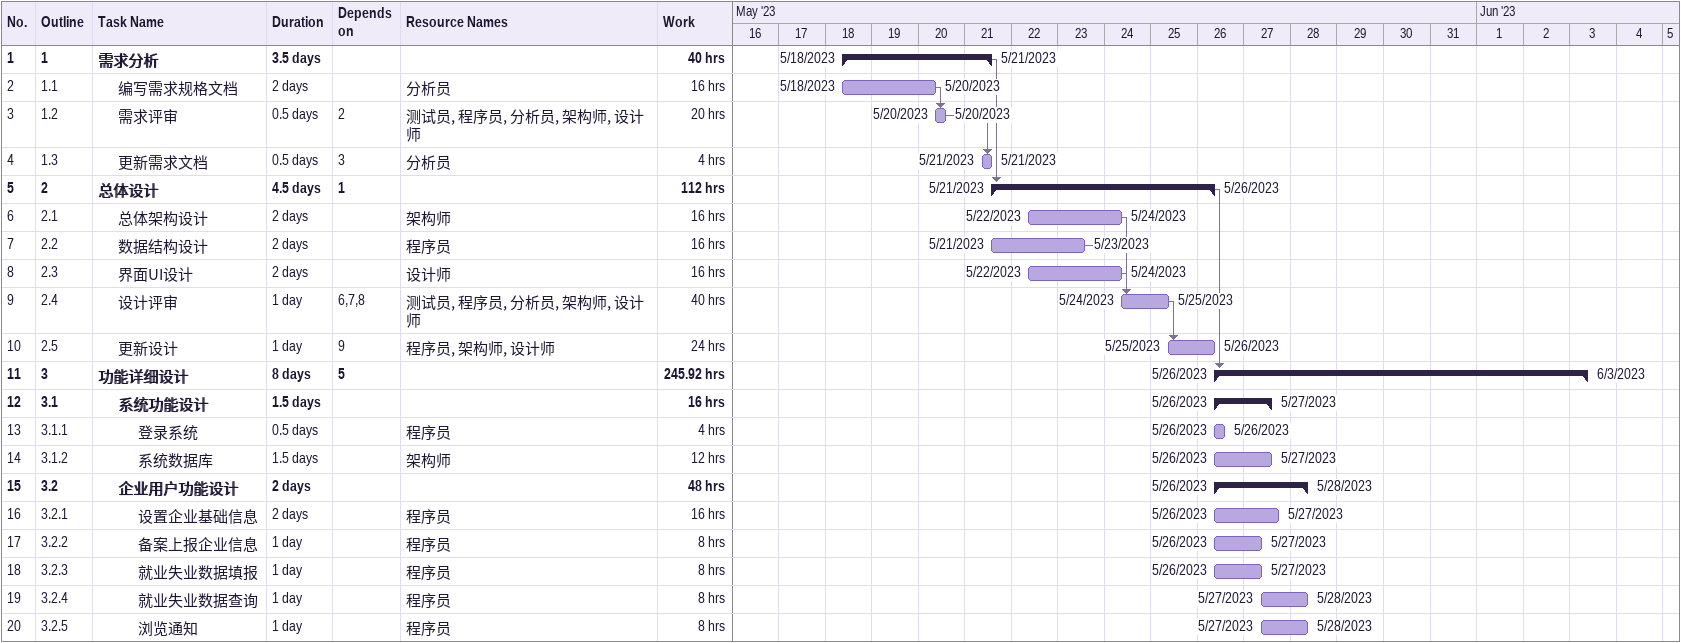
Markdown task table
| ID | WBS | Task | Duration | Start | Finish | Predecessors | Resources | Work (h) |
|---|---|---|---|---|---|---|---|---|
| 1 | 1 | **需求分析** | 3.5d | 2023-05-18 | 2023-05-21 |  |  | 40 |
| 2 | 1.1 | 编写需求规格文档 | 2d | 2023-05-18 | 2023-05-20 |  | 分析员 | 16 |
| 3 | 1.2 | 需求评审 | 0.5d | 2023-05-20 | 2023-05-20 | 2 | 测试员, 程序员, 分析员, 架构师, 设计师 | 20 |
| 4 | 1.3 | 更新需求文档 | 0.5d | 2023-05-21 | 2023-05-21 | 3 | 分析员 | 4 |
| 5 | 2 | **总体设计** | 4.5d | 2023-05-21 | 2023-05-26 | 1 |  | 112 |
| 6 | 2.1 | 总体架构设计 | 2d | 2023-05-22 | 2023-05-24 |  | 架构师 | 16 |
| 7 | 2.2 | 数据结构设计 | 2d | 2023-05-21 | 2023-05-23 |  | 程序员 | 16 |
| 8 | 2.3 | 界面UI设计 | 2d | 2023-05-22 | 2023-05-24 |  | 设计师 | 16 |
| 9 | 2.4 | 设计评审 | 1d | 2023-05-24 | 2023-05-25 | 6, 7, 8 | 测试员, 程序员, 分析员, 架构师, 设计师 | 40 |
| 10 | 2.5 | 更新设计 | 1d | 2023-05-25 | 2023-05-26 | 9 | 程序员, 架构师, 设计师 | 24 |
| 11 | 3 | **功能详细设计** | 8d | 2023-05-26 | 2023-06-03 | 5 |  | 245.92 |
| 12 | 3.1 | **系统功能设计** | 1.5d | 2023-05-26 | 2023-05-27 |  |  | 16 |
| 13 | 3.1.1 | 登录系统 | 0.5d | 2023-05-26 | 2023-05-26 |  | 程序员 | 4 |
| 14 | 3.1.2 | 系统数据库 | 1.5d | 2023-05-26 | 2023-05-27 |  | 架构师 | 12 |
| 15 | 3.2 | **企业用户功能设计** | 2d | 2023-05-26 | 2023-05-28 |  |  | 48 |
| 16 | 3.2.1 | 设置企业基础信息 | 2d | 2023-05-26 | 2023-05-27 |  | 程序员 | 16 |
| 17 | 3.2.2 | 备案上报企业信息 | 1d | 2023-05-26 | 2023-05-27 |  | 程序员 | 8 |
| 18 | 3.2.3 | 就业失业数据填报 | 1d | 2023-05-26 | 2023-05-27 |  | 程序员 | 8 |
| 19 | 3.2.4 | 就业失业数据查询 | 1d | 2023-05-27 | 2023-05-28 |  | 程序员 | 8 |
| 20 | 3.2.5 | 浏览通知 | 1d | 2023-05-27 | 2023-05-28 |  | 程序员 | 8 |
